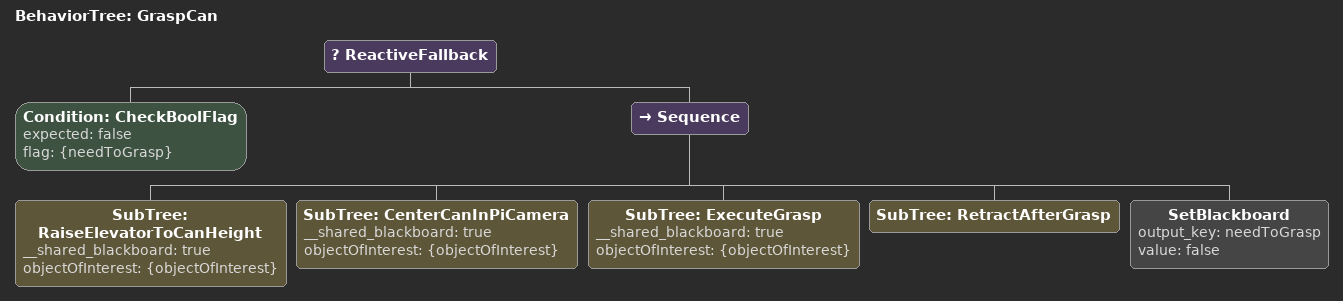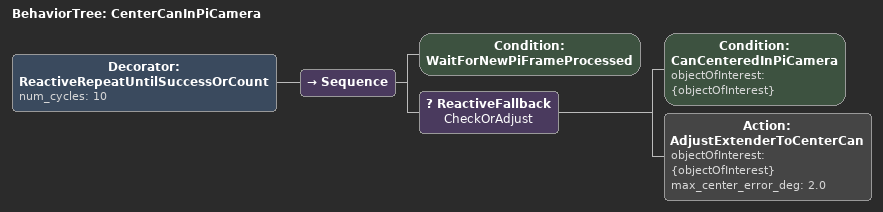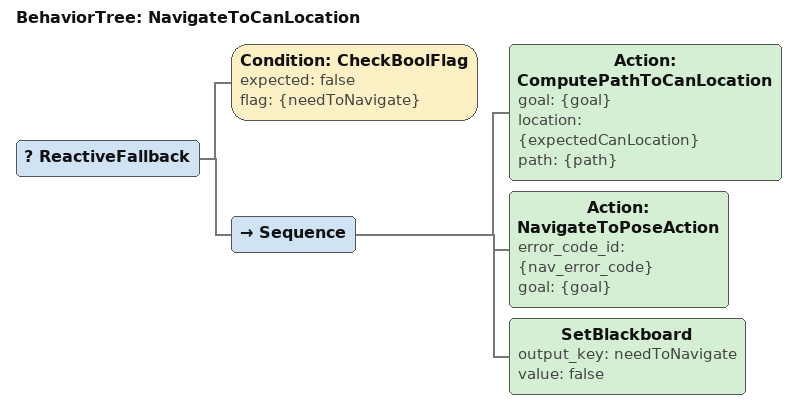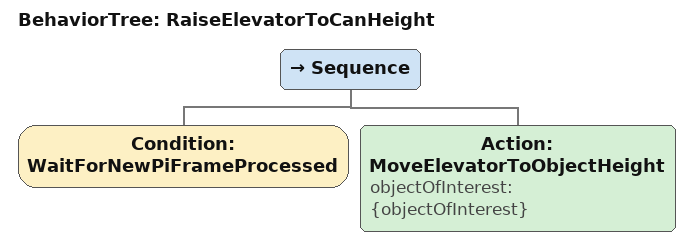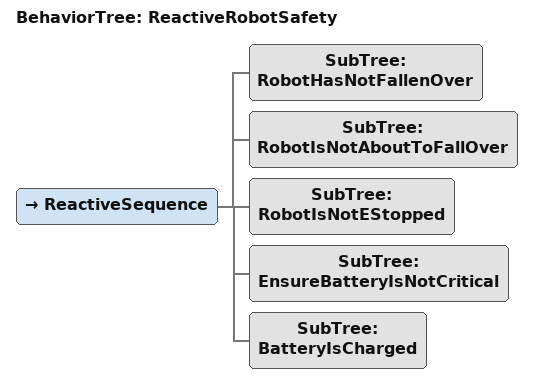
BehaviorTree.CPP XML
<BehaviorTree ID="GraspCan">
    <ReactiveFallback>
        <Condition ID="CheckBoolFlag" expected="false" flag="{needToGrasp}"/>
        <Sequence>
            <SubTree ID="RaiseElevatorToCanHeight" __shared_blackboard="true" objectOfInterest="{objectOfInterest}"/>
            <SubTree ID="CenterCanInPiCamera" __shared_blackboard="true" objectOfInterest="{objectOfInterest}"/>
            <SubTree ID="ExecuteGrasp" __shared_blackboard="true" objectOfInterest="{objectOfInterest}"/>
            <SubTree ID="RetractAfterGrasp"/>
            <SetBlackboard output_key="needToGrasp" value="false"/>
        </Sequence>
    </ReactiveFallback>
</BehaviorTree>

<BehaviorTree ID="CenterCanInPiCamera">
    <Decorator ID="ReactiveRepeatUntilSuccessOrCount" num_cycles="10">
        <Sequence>
            <Condition ID="WaitForNewPiFrameProcessed"/>
            <ReactiveFallback name="CheckOrAdjust">
                <Condition ID="CanCenteredInPiCamera" objectOfInterest="{objectOfInterest}"/>
                <Action ID="AdjustExtenderToCenterCan" objectOfInterest="{objectOfInterest}" max_center_error_deg="2.0"/>
            </ReactiveFallback>
        </Sequence>
    </Decorator>
</BehaviorTree>

<BehaviorTree ID="NavigateToCanLocation">
    <ReactiveFallback>
        <Condition ID="CheckBoolFlag" expected="false" flag="{needToNavigate}"/>
        <Sequence>
            <Action ID="ComputePathToCanLocation" goal="{goal}" location="{expectedCanLocation}" path="{path}"/>
            <Action ID="NavigateToPoseAction" error_code_id="{nav_error_code}" goal="{goal}"/>
            <SetBlackboard output_key="needToNavigate" value="false"/>
        </Sequence>
    </ReactiveFallback>
</BehaviorTree>

<BehaviorTree ID="RaiseElevatorToCanHeight">
    <Sequence>
        <!-- Wait for vision system to be ready -->
        <Condition ID="WaitForNewPiFrameProcessed"/>

        <!-- One-shot elevator move from OAK-D object Z height -->
        <Action ID="MoveElevatorToObjectHeight" objectOfInterest="{objectOfInterest}"/>
    </Sequence>
</BehaviorTree>

<BehaviorTree ID="ReactiveRobotSafety">
    <ReactiveSequence>
        <SubTree ID="RobotHasNotFallenOver"/>
        <SubTree ID="RobotIsNotAboutToFallOver"/>
        <SubTree ID="RobotIsNotEStopped"/>
        <SubTree ID="EnsureBatteryIsNotCritical"/>
        <SubTree ID="BatteryIsCharged"/>
    </ReactiveSequence>
</BehaviorTree>
